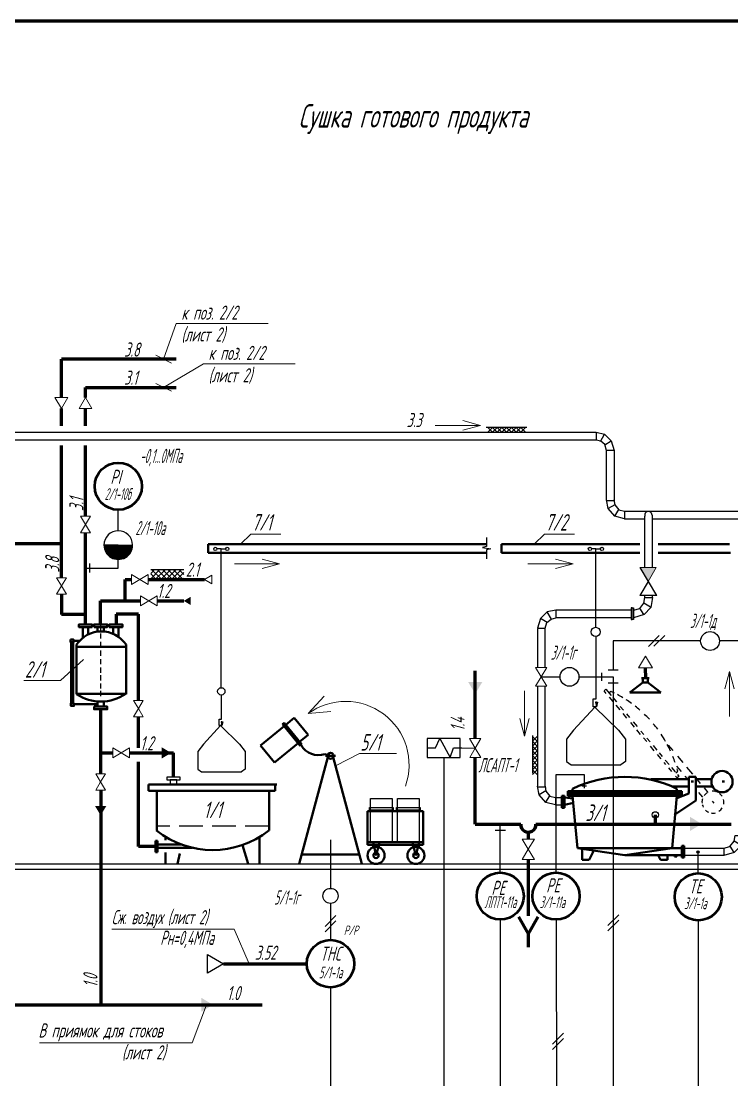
# Model space of a CAD drawing. Header units: millimetres. Extents: x -680 to 9204, y -4430 to 7779.
# Drawn here: x 3804.6 to 3955.6, y 6888.9 to 7113.6 of the extents above; entities that cross this region are included whole.
import ezdxf
from ezdxf.enums import TextEntityAlignment as Align

# ---------------------------------------------------------------- set-up
doc = ezdxf.new("R2010")
doc.units = ezdxf.units.MM
doc.linetypes.add('ACAD_ISO10W100', pattern=[18, 12, -3, 0, -3])
doc.linetypes.add('gost5', pattern=[7, 5, -2, 0])
doc.layers.get('Defpoints').update_dxf_attribs({"color": 33})
for name, color, linetype, lineweight in [('1', 4, 'Continuous', 15), ('Аппараты', 137, 'Continuous', 40), ('Арматура', 1, 'Continuous', 25), ('Выноска', 137, 'Continuous', 20), ('Датчики', 31, 'Continuous', 50), ('Невидимая', 7, 'gost5', 25), ('Связи', 95, 'Continuous', 25), ('Текст_КИП', 2, 'Continuous', 25), ('Толст.рамка', 7, 'Continuous', 60), ('Трубопроводы', 7, 'Continuous', 60)]:
    doc.layers.add(name, color=color, linetype=linetype, lineweight=lineweight)
doc.layers.add('Клапан', color=80, linetype='Continuous')
doc.layers.add('Слой М50', color=3, linetype='Continuous')
doc.styles.add('Simplex', font='simplex.shx', dxfattribs={"width": 0.7, "oblique": 15})

# ---------------------------------------------------------------- blocks, each defined once
blk = doc.blocks.new('RAF420')
for p, q in [((2.68, 3.92), (4.44, 6.08)), ((4.44, 6.08), (4.84, 8.48)), ((7.24, 4.48), (4.46, 6.11)), ((4.84, 8.48), (8.04, 8.48)), ((8.04, 8.48), (7.4, 4.32)), ((0.04, 3.2), (2.68, 3.92)), ((0.04, 3.28), (0.04, 0.08)), ((0.04, 3.28), (0.04, 0.08)), ((4.52, 1.36), (0.04, 0)), ((4.44, 1.28), (2.76, 4.03)), ((7.4, 4.32), (4.52, 1.36))]:
    blk.add_line(p, q)
blk = doc.blocks.new('RAF417')
for p, q in [((3.84, 6.88), (1.04, 4.08)), ((7.44, 7.68), (3.84, 6.88)), ((5.65, 3.8), (3.84, 6.88)), ((7.44, 7.68), (7.44, 4.48)), ((1.04, 4.08), (-0.16, 0.08)), ((-0.16, 0.08), (3.04, 0.08)), ((3.82, 2.45), (1.04, 4.08)), ((3.04, 0.08), (3.76, 2.48)), ((3.76, 2.48), (5.52, 3.92)), ((5.52, 3.92), (7.44, 4.4))]:
    blk.add_line(p, q)
blk = doc.blocks.new('RAF418')
for p, q in [((0.74, -3.22), (0.02, 0.38)), ((0.1, 0.06), (3.22, 0.06)), ((3.14, 0.38), (3.46, -1.7)), ((3.56, -1.65), (0.74, -3.22)), ((3.54, -6.5), (0.74, -3.22)), ((3.46, -1.7), (5.22, -3.78)), ((3.54, -6.42), (5.22, -3.67)), ((5.22, -3.78), (7.54, -4.34)), ((7.54, -4.42), (7.54, -7.62)), ((7.54, -7.54), (3.54, -6.5))]:
    blk.add_line(p, q)
blk = doc.blocks.new('T11S')
at = {"layer": '1'}
for p, q in [((-2.5, 0), (0, 1.5)), ((0, -1.5), (-2.5, 0)), ((0, 1.5), (0, -1.5))]:
    blk.add_line(p, q, dxfattribs=at)
blk = doc.blocks.new('T5S')
at = {"layer": '1'}
blk.add_solid([(0, 1.5), (0, -1.5), (2.5, 0)], dxfattribs=at)
blk = doc.blocks.new('A$C2A0C230D')
at = {"layer": '1', "ltscale": 0.6}
blk.add_hatch(color=256, dxfattribs=at).paths.add_polyline_path([(-1.57, 2.37), (-3.57, 2.37), (-2.57, 0.64)])
blk.add_lwpolyline([(-1.57, 2.37), (-3.57, 2.37), (-2.57, 0.64)], close=True, dxfattribs=at)
blk = doc.blocks.new('B2')
for p, q in [((-1.5, 0), (0, -2.5)), ((-1.5, 0), (1.5, 0)), ((0, -2.5), (1.5, 0)), ((0, -2.5), (-1.5, -5)), ((1.5, -5), (0, -2.5)), ((-1.5, -5), (1.5, -5))]:
    blk.add_line(p, q)
blk = doc.blocks.new('B2S')
at = {"layer": '1'}
blk.add_blockref('B2', (0, 0), dxfattribs=at)
blk = doc.blocks.new('T6S')
at = {"layer": '1'}
blk.add_solid([(0, 1.5), (0, -1.5), (-2.5, 0)], dxfattribs=at)
blk = doc.blocks.new('T7S')
at = {"layer": '1'}
blk.add_solid([(-1.5, 0), (1.5, 0), (0, -2.5)], dxfattribs=at)
blk = doc.blocks.new('A$C46135D97')
at = {"layer": '1', "color": 7}
for p, q in [((1.42, 2.56), (-0.08, 0.06)), ((2.92, 0.06), (1.42, 2.56)), ((-0.08, 0.06), (2.92, 0.06))]:
    blk.add_line(p, q, dxfattribs=at)

msp = doc.modelspace()

# ---------------------------------------------------------------- hatches: boundary and pattern name
at = {"ltscale": 5}
h = msp.add_hatch(dxfattribs=at)
h.set_pattern_fill('ANSI31', color=0, scale=1.25, style=0)
h.set_pattern_definition([(135, (3828.27101, 6999.32929), (0.1104854, 0.1104854), [])])
edge = h.paths.add_edge_path()
edge.add_arc((3825.229, 7002.371), 3.042, 179.97689, 360)
edge.add_line((3825.229, 7002.371), (3822.187, 7002.371))
edge.add_line((3825.229, 7002.371), (3828.271, 7002.371))
h = msp.add_hatch(color=256)
h.dxf.hatch_style = 1
h.paths.add_polyline_path([(3948.649, 6937.248, 1), (3948.148, 6937.248, 1)])

# ---------------------------------------------------------------- linework, layer by layer
for p, q in [((3641.249, 7026.319), (3926.745, 7026.319)), ((3912.015, 7027.334), (3903.412, 7027.334)), ((3904.711, 7027.334), (3903.704, 7026.326)), ((3904.711, 7026.326), (3903.704, 7027.334)), ((3905.719, 7027.334), (3904.711, 7026.326)), ((3905.719, 7026.326), (3904.711, 7027.334)), ((3906.726, 7027.334), (3905.719, 7026.326)), ((3906.726, 7026.326), (3905.719, 7027.334)), ((3907.734, 7027.334), (3906.726, 7026.326)), ((3907.734, 7026.326), (3906.726, 7027.334)), ((3908.741, 7027.334), (3907.734, 7026.326)), ((3908.741, 7026.326), (3907.734, 7027.334)), ((3909.749, 7027.334), (3908.741, 7026.326)), ((3909.749, 7026.326), (3908.741, 7027.334)), ((3910.756, 7027.334), (3909.749, 7026.326)), ((3910.756, 7026.326), (3909.749, 7027.334)), ((3911.764, 7027.334), (3910.756, 7026.326)), ((3911.764, 7026.326), (3910.756, 7027.334)), ((3641.249, 7024.716), (3926.745, 7024.706)), ((3928.961, 7011.969), (3928.961, 7022.488)), ((3930.573, 7022.488), (3930.573, 7011.807)), ((3932.749, 7009.591), (4108.039, 7009.591)), ((3932.749, 7007.98), (3937.115, 7007.98)), ((3937.122, 6997.591), (3937.122, 7008.484)), ((3938.634, 7008.736), (3938.634, 6997.591)), ((3938.641, 7007.98), (3939.943, 7007.98)), ((3938.886, 7007.98), (3985.991, 7007.967)), ((3926.657, 6984.919), (3926.657, 7001.573)), ((3832.112, 6997.19), (3839.152, 6997.19)), ((3937.092, 6991.235), (3937.092, 6991.655)), ((3938.704, 6991.235), (3938.704, 6991.655)), ((3934.17, 6988.576), (3918.151, 6988.576)), ((3934.422, 6989.069), (3934.17, 6989.069)), ((3934.17, 6989.069), (3934.17, 6986.551)), ((3934.422, 6989.069), (3934.674, 6989.069)), ((3934.422, 6986.551), (3934.422, 6989.069)), ((3934.674, 6989.069), (3934.674, 6986.551)), ((3934.17, 6986.923), (3918.151, 6986.923)), ((3934.17, 6986.551), (3934.422, 6986.551)), ((3934.674, 6986.551), (3934.422, 6986.551)), ((3914.303, 6984.656), (3914.303, 6976.405)), ((3915.864, 6984.656), (3915.864, 6976.408)), ((3926.724, 6969.745), (3926.724, 6982.975)), ((3915.082, 6974.405), (3919.085, 6974.407)), ((3914.303, 6972.403), (3914.303, 6951.258)), ((3915.864, 6972.405), (3915.864, 6951.107)), ((3928.42, 6971.456), (3928.806, 6971.78)), ((3928.906, 6970.877), (3928.42, 6971.456)), ((3928.806, 6971.78), (3929.939, 6970.429)), ((3926.124, 6968.04), (3926.124, 6969.745)), ((3926.124, 6969.745), (3926.724, 6969.745)), ((3929.454, 6971.008), (3929.84, 6971.332)), ((3930.363, 6969.14), (3929.554, 6970.105)), ((3930.263, 6970.043), (3931.073, 6969.078)), ((3921.925, 6963.11), (3926.474, 6968.003)), ((3926.824, 6968.04), (3926.124, 6968.04)), ((3926.474, 6968.003), (3931.519, 6963.11)), ((3926.824, 6969.048), (3926.622, 6969.048)), ((3926.622, 6969.048), (3926.824, 6968.04)), ((3927.025, 6969.048), (3926.824, 6968.04)), ((3926.824, 6969.048), (3927.025, 6969.048)), ((3931.82, 6967.404), (3931.011, 6968.369)), ((3931.882, 6968.114), (3932.53, 6967.342)), ((3933.277, 6965.667), (3932.468, 6966.632)), ((3933.178, 6966.57), (3933.825, 6965.798)), ((3934.896, 6963.738), (3934.087, 6964.703)), ((3934.635, 6964.834), (3935.444, 6963.869)), ((3921.925, 6963.11), (3920.45, 6961.142)), ((3931.519, 6963.11), (3932.995, 6961.142)), ((3936.192, 6962.194), (3935.382, 6963.159)), ((3936.254, 6962.904), (3936.901, 6962.132)), ((3913.194, 6961.988), (3913.194, 6953.928)), ((3913.194, 6961.736), (3914.202, 6960.728)), ((3914.202, 6961.736), (3913.194, 6960.728)), ((3913.194, 6960.728), (3914.202, 6959.721)), ((3914.202, 6960.728), (3913.194, 6959.721)), ((3920.45, 6961.142), (3920.45, 6956.468)), ((3932.995, 6961.142), (3932.995, 6956.468)), ((3937.487, 6960.651), (3936.839, 6961.423)), ((3937.549, 6961.36), (3938.196, 6960.589)), ((3913.194, 6959.721), (3914.202, 6958.713)), ((3914.202, 6959.721), (3913.194, 6958.713)), ((3913.194, 6958.713), (3914.202, 6957.706)), ((3914.202, 6958.713), (3913.194, 6957.706)), ((3939.106, 6958.721), (3938.296, 6959.686)), ((3938.844, 6959.817), (3939.654, 6958.852)), ((3940.563, 6956.985), (3939.753, 6957.949)), ((3940.139, 6958.273), (3940.787, 6957.502)), ((3942.069, 6959.892), (3943.04, 6958.735)), ((3913.194, 6957.706), (3914.202, 6956.698)), ((3914.202, 6957.706), (3913.194, 6956.698)), ((3913.194, 6956.698), (3914.202, 6955.691)), ((3914.202, 6956.698), (3913.194, 6955.691)), ((3913.194, 6955.691), (3914.202, 6954.683)), ((3914.202, 6955.691), (3913.194, 6954.683)), ((3920.45, 6956.468), (3921.433, 6955.73)), ((3921.433, 6955.73), (3932.011, 6955.73)), ((3932.995, 6956.468), (3932.011, 6955.73)), ((3941.534, 6955.827), (3941.211, 6956.213)), ((3941.435, 6956.73), (3942.244, 6955.765)), ((3944.012, 6957.577), (3945.145, 6956.226)), ((3913.194, 6954.683), (3914.202, 6953.676)), ((3914.202, 6954.683), (3913.194, 6953.676)), ((3942.83, 6954.283), (3942.182, 6955.055)), ((3942.73, 6955.186), (3943.539, 6954.221)), ((3943.701, 6954.028), (3944.087, 6954.352)), ((3943.825, 6955.448), (3944.797, 6954.29)), ((3944.025, 6953.643), (3944.349, 6953.257)), ((3945.954, 6955.262), (3947.25, 6953.718)), ((3943.963, 6952.933), (3943.639, 6953.319)), ((3944.349, 6953.257), (3943.963, 6952.933)), ((3945.606, 6953.325), (3946.092, 6952.747)), ((3948.221, 6952.56), (3948.869, 6951.789)), ((3948.521, 6949.852), (3949.33, 6948.888)), ((3949.678, 6950.824), (3950.488, 6949.859)), ((3918.101, 6948.789), (3919.491, 6948.789)), ((3918.101, 6947.228), (3919.491, 6947.228)), ((3951.397, 6947.992), (3951.721, 6947.606)), ((3870.316, 6939.8), (3870.316, 6929.506)), ((3945.434, 6938.06), (3953.849, 6938.06)), ((3953.849, 6936.448), (3945.434, 6936.448)), ((3472.727, 6934.689), (4154.88, 6934.689)), ((3472.727, 6933.58), (4154.88, 6933.58)), ((3869.157, 6921.43), (3871.466, 6923.739)), ((3869.157, 6920.301), (3871.466, 6922.61)), ((3929.229, 6921.589), (3931.538, 6923.898)), ((3929.229, 6920.459), (3931.538, 6922.769)), ((3917.509, 6896.42), (3919.818, 6898.73)), ((3917.509, 6895.291), (3919.818, 6897.6))]:
    msp.add_line(p, q)
at = {"ltscale": 0.6}
for p, q in [((3903.464, 7004.02), (3903.464, 7002.08)), ((3903.464, 7002.08), (3902.574, 7001.851)), ((3902.574, 7001.851), (3904.38, 7001.576)), ((3904.38, 7001.576), (3903.464, 7001.367)), ((3903.464, 7001.367), (3903.464, 6999.48))]:
    msp.add_line(p, q, dxfattribs=at)
at = {"color": 0, "ltscale": 5}
for q in [(3822.187, 7002.371), (3828.271, 7002.371)]:
    msp.add_line((3825.229, 7002.371), q, dxfattribs=at)
at = {"ltscale": 5}
for p, q in [((3847.116, 7001.573), (3846.194, 7001.573)), ((3847.116, 7001.573), (3848.039, 7001.573)), ((3847.116, 6972.101), (3847.116, 7001.573)), ((3926.686, 7001.573), (3925.764, 7001.573)), ((3926.686, 7001.573), (3927.609, 7001.573)), ((3847.17, 6965.41), (3847.17, 6970.546)), ((3846.69, 6964.046), (3846.69, 6965.41)), ((3846.69, 6965.41), (3847.17, 6965.41)), ((3847.25, 6964.852), (3847.089, 6964.852)), ((3847.089, 6964.852), (3847.25, 6964.046)), ((3847.411, 6964.852), (3847.25, 6964.046)), ((3847.25, 6964.852), (3847.411, 6964.852)), ((3843.331, 6960.131), (3846.97, 6964.046)), ((3847.25, 6964.046), (3846.69, 6964.046)), ((3846.97, 6964.046), (3851.006, 6960.131)), ((3843.331, 6960.131), (3842.151, 6958.557)), ((3851.006, 6960.131), (3852.187, 6958.557)), ((3842.151, 6958.557), (3842.151, 6954.818)), ((3852.187, 6958.557), (3852.187, 6954.818)), ((3842.151, 6954.818), (3842.938, 6954.227)), ((3842.938, 6954.227), (3851.399, 6954.227)), ((3852.187, 6954.818), (3851.399, 6954.227))]:
    msp.add_line(p, q, dxfattribs=at)
at = {"color": 7, "linetype": 'ACAD_ISO10W100'}
for p, q in [((3832.112, 6996.376), (3832.925, 6997.19)), ((3832.112, 6995.227), (3834.074, 6997.19)), ((3833.294, 6995.064), (3832.112, 6996.246)), ((3834.443, 6995.064), (3832.317, 6997.19)), ((3833.097, 6995.064), (3835.223, 6997.19)), ((3835.592, 6995.064), (3833.466, 6997.19)), ((3834.246, 6995.064), (3836.372, 6997.19)), ((3836.741, 6995.064), (3834.615, 6997.19)), ((3835.395, 6995.064), (3837.521, 6997.19)), ((3837.89, 6995.064), (3835.764, 6997.19)), ((3836.544, 6995.064), (3838.67, 6997.19)), ((3839.04, 6995.064), (3836.913, 6997.19)), ((3837.693, 6995.064), (3839.152, 6996.522)), ((3839.152, 6996.1), (3838.062, 6997.19)), ((3832.145, 6995.064), (3832.112, 6995.097)), ((3838.842, 6995.064), (3839.152, 6995.373))]:
    msp.add_line(p, q, dxfattribs=at)
at = {"color": 6, "ltscale": 5}
for p, q in [((3821.479, 6985.254), (3821.479, 6984.166)), ((3821.479, 6983.6), (3821.479, 6982.513)), ((3821.479, 6981.842), (3821.479, 6980.755)), ((3821.479, 6979.979), (3821.479, 6978.891)), ((3821.479, 6978.176), (3821.479, 6977.088)), ((3821.479, 6976.371), (3821.479, 6975.283)), ((3821.479, 6974.734), (3821.479, 6973.646)), ((3821.479, 6972.998), (3821.479, 6971.91)), ((3821.479, 6971.408), (3821.479, 6970.32))]:
    msp.add_line(p, q, dxfattribs=at)
for points in [[(3835.561, 6952.556), (3838.361, 6952.556), (3838.361, 6953.116), (3835.561, 6953.116)], [(3847.579, 6913.489), (3844.189, 6911.532), (3844.189, 6915.447)]]:
    msp.add_lwpolyline(points, close=True)
msp.add_lwpolyline([(3837.661, 6951.621), (3837.661, 6952.556), (3836.263, 6952.556), (3836.263, 6951.59)])
at = {"color": 0, "ltscale": 5}
for points in [[(3878.598, 6946.673), (3883.612, 6946.673), (3883.612, 6946.084), (3878.598, 6946.084)], [(3878.83, 6948.584), (3883.395, 6948.584), (3883.395, 6939.34), (3878.83, 6939.34)], [(3884.327, 6946.673), (3889.34, 6946.673), (3889.34, 6946.084), (3884.327, 6946.084)], [(3884.558, 6948.584), (3889.123, 6948.584), (3889.123, 6939.34), (3884.558, 6939.34)]]:
    msp.add_lwpolyline(points, close=True, dxfattribs=at)
at = {"ltscale": 5}
for centre, radius in [((3845.844, 7001.573), 0.35), ((3848.389, 7001.573), 0.35), ((3925.413, 7001.573), 0.35), ((3927.959, 7001.573), 0.35), ((3847.116, 6971.323), 0.779)]:
    msp.add_circle(centre, radius, dxfattribs=at)
for centre, radius in [((3926.657, 6983.946), 0.973), ((3921.087, 6974.409), 2.002), ((3939.321, 6945.106), 0.67), ((3948.398, 6937.248), 0.251), ((3870.311, 6927.904), 1.601)]:
    msp.add_circle(centre, radius)
for centre, radius, start, end in [((3937.86, 7008.718), 0.774, 1.33222, 197.59242), ((3937.86, 7008.718), 0.774, 1.33222, 197.59242), ((3919.251, 6947.979), 25.641, 63.61015, 65.60853), ((3919.251, 6947.979), 25.641, 59.00717, 62.05372), ((3919.251, 6947.979), 25.641, 54.19987, 57.21912), ((3919.251, 6947.979), 25.641, 49.10819, 51.99967), ((3919.251, 6947.979), 25.641, 42.83973, 46.22787), ((3919.251, 6947.979), 25.641, 36.59356, 40), ((3919.251, 6947.979), 25.641, 29.77601, 33.83283), ((3919.251, 6947.979), 25.641, 24.56658, 28.11713), ((3919.251, 6947.979), 25.641, 18.67953, 21.70722), ((3919.251, 6947.979), 25.641, 14.39147, 15.64915), ((3951.559, 6947.799), 2.322, 123.65981, 142.52881), ((3951.559, 6947.799), 2.322, 73.69007, 94.46232), ((3951.559, 6947.799), 2.322, 33.65981, 52.52881), ((3951.559, 6947.799), 2.322, 162.00538, 184.46232), ((3951.559, 6947.799), 2.322, 193.43495, 207.47119), ((3951.559, 6947.799), 2.322, 349.80557, 13.43495), ((3951.559, 6947.799), 2.322, 226.34019, 246.56505), ((3951.559, 6947.799), 2.322, 260.60129, 283.43495), ((3951.559, 6947.799), 2.322, 303.65981, 328.43495)]:
    msp.add_arc(centre, radius, start, end)
at = {"color": 0, "ltscale": 5}
for start, end in [(0.92762, 179.83214), (179.97689, 0)]:
    msp.add_arc((3825.229, 7002.371), 3.042, start, end, dxfattribs=at)
at = {"layer": 'Defpoints'}
for p, q in [((3937.862, 6980.865), (3940.171, 6983.174)), ((3939.017, 6980.89), (3941.326, 6983.199)), ((3948.943, 6982.044), (3930.383, 6982.044)), ((3930.383, 6982.044), (3930.383, 6975.884)), ((3956.95, 6982.035), (3952.946, 6982.019)), ((3929.318, 6975.884), (3931.454, 6975.884)), ((3927.887, 6975.256), (3927.887, 6973.561)), ((3929.315, 6973.114), (3931.451, 6973.114))]:
    msp.add_line(p, q, dxfattribs=at)
msp.add_circle((3950.945, 6982.012), 2.002, dxfattribs=at)
at = {"layer": 'Аппараты'}
for p, q in [((3844.289, 7002.551), (3903.464, 7002.551)), ((3844.289, 7002.551), (3844.289, 7000.761)), ((3903.464, 7000.761), (3844.289, 7000.761)), ((3906.644, 7002.551), (3936.053, 7002.551)), ((3906.644, 7002.551), (3906.644, 7000.761)), ((3936.053, 7000.761), (3906.644, 7000.761)), ((3939.908, 7002.551), (3955.112, 7002.551)), ((3955.298, 7000.761), (3939.908, 7000.761)), ((3815.739, 6982.02), (3816.977, 6982.02)), ((3816.369, 6981.25), (3816.369, 6970.75)), ((3816.369, 6980.76), (3826.869, 6980.76)), ((3826.869, 6970.75), (3826.869, 6981.25)), ((3937.985, 6974.113), (3936.42, 6974.111)), ((3936.697, 6973.217), (3936.695, 6974.111)), ((3936.697, 6973.217), (3936.695, 6974.111)), ((3937.985, 6974.113), (3937.202, 6974.112)), ((3937.711, 6973.218), (3937.709, 6974.112)), ((3937.711, 6973.218), (3937.709, 6974.112)), ((3936.697, 6973.217), (3933.935, 6971.082)), ((3936.697, 6973.217), (3933.935, 6971.082)), ((3937.711, 6973.218), (3936.697, 6973.217)), ((3937.711, 6973.218), (3940.478, 6971.091)), ((3816.439, 6970.82), (3826.799, 6970.82)), ((3933.935, 6971.082), (3940.478, 6971.091)), ((3815.809, 6968.58), (3820.779, 6968.58)), ((3860.111, 6964.39), (3860.454, 6964.671)), ((3860.454, 6964.671), (3864.251, 6960.03)), ((3862.622, 6965.731), (3860.804, 6964.243)), ((3865.573, 6962.124), (3862.622, 6965.731)), ((3860.461, 6963.963), (3855.45, 6959.863)), ((3863.9, 6959.759), (3860.111, 6964.39)), ((3858.401, 6956.256), (3863.412, 6960.356)), ((3863.754, 6960.636), (3865.573, 6962.124)), ((3855.45, 6959.863), (3858.401, 6956.256)), ((3864.251, 6960.03), (3863.9, 6959.759)), ((3870.316, 6957.654), (3869.099, 6957.991)), ((3869.746, 6957.379), (3863.67, 6934.706)), ((3869.273, 6957.654), (3871.359, 6957.654)), ((3870.887, 6957.379), (3876.962, 6934.706)), ((3858.929, 6951.576), (3831.629, 6951.576)), ((3831.629, 6951.576), (3831.629, 6950.176)), ((3858.579, 6951.576), (3858.579, 6950.176)), ((3938.382, 6952.668), (3946.442, 6952.668)), ((3942.916, 6951.157), (3946.442, 6951.157)), ((3946.442, 6953.172), (3946.442, 6949.646)), ((3946.442, 6953.172), (3947.953, 6953.172)), ((3946.946, 6952.165), (3947.449, 6952.165)), ((3947.953, 6953.172), (3947.953, 6948.135)), ((3947.953, 6952.668), (3951.479, 6952.668)), ((3947.953, 6951.157), (3951.479, 6951.157)), ((3953.494, 6952.165), (3953.998, 6952.165)), ((3831.629, 6950.176), (3858.579, 6950.176)), ((3833.449, 6950.106), (3833.449, 6941.776)), ((3858.579, 6950.176), (3856.829, 6950.176)), ((3857.249, 6950.106), (3857.249, 6941.776)), ((3919.491, 6948.638), (3919.491, 6949.142)), ((3919.491, 6949.142), (3919.995, 6949.142)), ((3919.491, 6946.623), (3919.491, 6949.142)), ((3919.743, 6949.142), (3919.743, 6946.623)), ((3919.995, 6949.142), (3919.995, 6946.623)), ((3920.751, 6950.15), (3944.931, 6950.15)), ((3920.751, 6949.646), (3920.751, 6950.15)), ((3920.751, 6949.646), (3920.751, 6949.142)), ((3944.931, 6949.646), (3920.751, 6949.646)), ((3920.751, 6949.142), (3921.758, 6949.142)), ((3921.758, 6950.15), (3921.758, 6950.653)), ((3921.758, 6949.142), (3922.766, 6938.06)), ((3932.841, 6949.142), (3921.758, 6949.142)), ((3932.841, 6949.142), (3943.923, 6949.142)), ((3942.916, 6938.06), (3943.923, 6949.142)), ((3943.923, 6950.15), (3943.923, 6950.653)), ((3946.442, 6949.646), (3943.923, 6948.638)), ((3943.923, 6949.142), (3944.931, 6949.142)), ((3944.931, 6950.15), (3944.931, 6949.646)), ((3944.931, 6949.142), (3944.931, 6949.646)), ((3919.995, 6946.623), (3919.491, 6946.623)), ((3919.995, 6948.789), (3921.859, 6948.588)), ((3919.995, 6947.228), (3921.909, 6947.681)), ((3947.953, 6948.135), (3943.419, 6945.112)), ((3878.172, 6938.724), (3878.172, 6945.889)), ((3878.172, 6945.889), (3890.02, 6945.889)), ((3890.02, 6938.724), (3890.02, 6945.889)), ((3835.269, 6940.306), (3835.269, 6939.746)), ((3855.219, 6940.306), (3855.219, 6934.706)), ((3833.099, 6939.606), (3833.099, 6937.156)), ((3833.589, 6939.606), (3833.099, 6939.606)), ((3833.589, 6939.116), (3833.589, 6939.606)), ((3833.589, 6937.786), (3833.589, 6939.116)), ((3833.589, 6938.843), (3838.596, 6938.843)), ((3840.965, 6938.134), (3833.589, 6938.134)), ((3833.589, 6937.156), (3833.589, 6937.786)), ((3851.649, 6938.696), (3852.839, 6934.706)), ((3889.939, 6939.329), (3878.172, 6939.329)), ((3878.172, 6938.724), (3890.02, 6938.724)), ((3879.985, 6936.508), (3879.354, 6939.329)), ((3879.381, 6938.724), (3879.381, 6938.321)), ((3879.985, 6936.508), (3880.694, 6939.329)), ((3880.59, 6938.724), (3880.59, 6938.321)), ((3888.448, 6936.508), (3887.703, 6939.329)), ((3887.844, 6938.724), (3887.844, 6938.321)), ((3888.448, 6936.508), (3889.136, 6939.329)), ((3889.053, 6938.724), (3889.053, 6938.321)), ((3922.766, 6938.06), (3932.841, 6936.548)), ((3932.841, 6938.06), (3922.766, 6938.06)), ((3923.773, 6938.06), (3923.773, 6935.541)), ((3932.841, 6936.548), (3942.916, 6938.06)), ((3932.841, 6938.06), (3942.916, 6938.06)), ((3942.412, 6938.06), (3944.931, 6938.06)), ((3944.931, 6936.045), (3944.931, 6938.563)), ((3944.931, 6938.563), (3945.434, 6938.563)), ((3944.931, 6938.06), (3944.931, 6938.563)), ((3945.182, 6938.563), (3945.182, 6936.045)), ((3945.434, 6938.563), (3945.434, 6936.045)), ((3833.099, 6937.156), (3833.589, 6937.156)), ((3835.269, 6937.086), (3835.269, 6934.706)), ((3838.285, 6936.889), (3837.819, 6934.706)), ((3864.392, 6936.688), (3876.241, 6936.688)), ((3923.773, 6935.541), (3925.284, 6935.541)), ((3925.284, 6935.541), (3926.292, 6937.556)), ((3944.931, 6936.548), (3932.841, 6936.548)), ((3940.397, 6935.541), (3939.893, 6936.548)), ((3941.908, 6935.541), (3940.397, 6935.541)), ((3941.908, 6936.548), (3941.908, 6935.541)), ((3943.419, 6936.548), (3943.419, 6936.296)), ((3943.419, 6936.296), (3943.923, 6936.296)), ((3943.923, 6936.296), (3943.923, 6936.548)), ((3945.434, 6936.045), (3944.931, 6936.045))]:
    msp.add_line(p, q, dxfattribs=at)
for points in [[(3819.663, 6984.96), (3816.863, 6984.96), (3816.863, 6985.52), (3819.663, 6985.52)], [(3820.079, 6984.96), (3822.879, 6984.96), (3822.879, 6985.52), (3820.079, 6985.52)], [(3823.299, 6984.96), (3826.099, 6984.96), (3826.099, 6985.52), (3823.299, 6985.52)], [(3815.109, 6982.3), (3815.739, 6982.3), (3815.739, 6981.74), (3815.109, 6981.74)], [(3820.781, 6969.168), (3822.179, 6969.168), (3822.179, 6968.09), (3820.781, 6968.09)], [(3815.179, 6968.79), (3815.809, 6968.79), (3815.809, 6968.23), (3815.179, 6968.23)], [(3820.079, 6968.09), (3822.879, 6968.09), (3822.879, 6967.53), (3820.079, 6967.53)]]:
    msp.add_lwpolyline(points, close=True, dxfattribs=at)
for points in [[(3818.823, 6983.398), (3818.823, 6984.96), (3817.703, 6984.96), (3817.703, 6982.691)], [(3822.179, 6984.025), (3822.179, 6984.96), (3820.781, 6984.96), (3820.781, 6983.994)], [(3824.139, 6983.526), (3824.139, 6984.96), (3825.259, 6984.96), (3825.259, 6982.897)], [(3815.669, 6981.74), (3815.669, 6968.79), (3815.249, 6968.79), (3815.249, 6981.74)]]:
    msp.add_lwpolyline(points, dxfattribs=at)
for centre, radius in [((3870.316, 6957.654), 0.633), ((3953.494, 6952.165), 2.253), ((3879.985, 6936.508), 1.802), ((3888.448, 6936.508), 1.802), ((3879.985, 6936.508), 0.57), ((3888.448, 6936.508), 0.57)]:
    msp.add_circle(centre, radius, dxfattribs=at)
for centre, radius, start, end in [((3821.619, 6977.728), 6.322, 33.85503, 146.14497), ((3821.534, 6978.214), 9.077, 235.31863, 305.45043), ((3867.762, 6962.042), 4.267, 210.23393, 288.27272), ((3932.841, 6927.531), 25.641, 64.39147, 115.60853), ((3845.279, 6956.84), 19.197, 231.69301, 308.30699)]:
    msp.add_arc(centre, radius, start, end, dxfattribs=at)
at = {"layer": 'Арматура', "color": 0}
for p, q in [((3939.609, 6991.655), (3936.115, 6997.591)), ((3937.828, 6994.624), (3936.046, 6991.655)), ((3939.609, 6991.655), (3936.046, 6991.655))]:
    msp.add_line(p, q, dxfattribs=at)
at = {"layer": 'Выноска', "color": 6}
for p, q in [((3837.552, 7049.416), (3834.855, 7041.846)), ((3857.06, 7049.416), (3837.552, 7049.416)), ((3833.189, 7042.683), (3836.522, 7041.008)), ((3843.311, 7040.87), (3834.855, 7035.864)), ((3862.819, 7040.87), (3843.311, 7040.87)), ((3833.189, 7036.701), (3836.522, 7035.026)), ((3902.159, 7027.797), (3892.557, 7027.797)), ((3902.159, 7027.797), (3898.452, 7028.794)), ((3902.159, 7027.797), (3898.452, 7026.8)), ((3853.403, 7004.689), (3851.197, 7002.551)), ((3853.403, 7004.689), (3859.79, 7004.689)), ((3915.758, 7004.689), (3913.553, 7002.551)), ((3915.758, 7004.689), (3922.146, 7004.689)), ((3859.488, 6998.408), (3849.887, 6998.408)), ((3859.488, 6998.408), (3855.781, 6999.405)), ((3859.488, 6998.408), (3855.781, 6997.411)), ((3921.844, 6998.408), (3912.242, 6998.408)), ((3921.844, 6998.408), (3918.137, 6999.405)), ((3921.844, 6998.408), (3918.137, 6997.411)), ((3812.915, 6973.606), (3817.806, 6978.057)), ((3805.14, 6973.606), (3812.915, 6973.606)), ((3955.096, 6975.568), (3954.099, 6971.861)), ((3955.096, 6975.568), (3955.096, 6965.966)), ((3955.096, 6975.568), (3956.093, 6971.861)), ((3911.516, 6961.823), (3911.516, 6971.424)), ((3865.569, 6966.606), (3868.956, 6970.281)), ((3865.569, 6966.606), (3870.418, 6967.045)), ((3911.516, 6961.823), (3910.519, 6965.53)), ((3911.516, 6961.823), (3912.513, 6965.53)), ((3876.504, 6958.14), (3871.382, 6955.53)), ((3876.504, 6958.14), (3884.335, 6958.14)), ((3849.832, 6920.863), (3823.883, 6920.863)), ((3853.038, 6913.489), (3849.832, 6920.863)), ((3840.888, 6896.707), (3843.973, 6904.787)), ((3808.518, 6896.707), (3840.888, 6896.707))]:
    msp.add_line(p, q, dxfattribs=at)
msp.add_arc((3873.522, 6955.71), 13.489, 340.47254, 126.12414, dxfattribs=at)
at = {"layer": 'Датчики'}
for centre, radius in [((3825.228, 7014.861), 5), ((3906.371, 6927.86), 5), ((3918.225, 6927.86), 5), ((3948.434, 6927.695), 5), ((3870.312, 6913.513), 5.032)]:
    msp.add_circle(centre, radius, dxfattribs=at)
at = {"layer": 'Клапан', "lineweight": -3}
for p, q in [((3897.856, 6961.308), (3890.856, 6961.308)), ((3890.856, 6961.308), (3890.856, 6957.308)), ((3892.626, 6959.308), (3893.518, 6961.308)), ((3893.518, 6961.308), (3895.726, 6957.308)), ((3897.856, 6957.308), (3897.856, 6961.308)), ((3890.856, 6959.308), (3892.626, 6959.308)), ((3895.726, 6957.308), (3896.437, 6959.308)), ((3896.437, 6959.308), (3898.207, 6959.308)), ((3897.856, 6959.308), (3901.055, 6959.296)), ((3890.856, 6957.308), (3897.856, 6957.308))]:
    msp.add_line(p, q, dxfattribs=at)
at = {"layer": 'Невидимая'}
msp.add_line((3857.179, 6942.686), (3833.379, 6942.686), dxfattribs=at)
at = {"layer": 'Связи'}
for p, q in [((3825.228, 7005.413), (3825.228, 7009.861)), ((3819.19, 6996.581), (3819.19, 6998.433)), ((3825.228, 6997.507), (3825.228, 6999.329)), ((3818.263, 6997.507), (3825.228, 6997.507)), ((3923.088, 6974.409), (3930.383, 6974.409)), ((3930.383, 6974.409), (3930.383, 6658.656)), ((3894.356, 6957.308), (3894.356, 6658.656)), ((3918.225, 6932.86), (3918.225, 6953.706)), ((3918.225, 6953.706), (3924.205, 6953.706)), ((3924.205, 6953.706), (3924.205, 6950.8)), ((3923.728, 6951.288), (3924.682, 6951.288)), ((3906.366, 6932.86), (3906.371, 6943.139)), ((3905.281, 6941.883), (3907.461, 6941.883)), ((3948.434, 6932.695), (3948.434, 6937.234)), ((3870.311, 6926.303), (3870.311, 6918.545)), ((3906.365, 6922.86), (3906.363, 6679.149)), ((3918.241, 6922.861), (3918.663, 6679.149)), ((3948.432, 6922.695), (3948.374, 6679.15)), ((3870.312, 6908.481), (3870.312, 6711.096))]:
    msp.add_line(p, q, dxfattribs=at)
at = {"layer": 'Толст.рамка'}
msp.add_line((4629.642, 7113.595), (3393.14, 7113.595), dxfattribs=at)
at = {"layer": 'Трубопроводы'}
for p, q in [((3813.14, 7033.673), (3813.14, 7041.846)), ((3837.539, 7041.846), (3813.14, 7041.846)), ((3818.263, 7033.673), (3818.264, 7035.864)), ((3818.264, 7035.864), (3837.539, 7035.864)), ((3813.14, 7027.683), (3813.14, 7031.393)), ((3818.263, 7027.683), (3818.263, 7031.393)), ((3813.14, 6995.459), (3813.14, 7023.529)), ((3818.263, 7008.511), (3818.263, 7023.529)), ((3818.263, 6985.52), (3818.263, 7005.011)), ((3813.14, 7002.676), (3780.397, 7002.676)), ((3826.72, 6990.527), (3826.72, 6995.063)), ((3826.72, 6995.063), (3828.053, 6995.063)), ((3831.553, 6995.063), (3843.57, 6995.063)), ((3813.14, 6991.959), (3813.14, 6987.656)), ((3821.479, 6990.527), (3829.977, 6990.533)), ((3821.479, 6985.52), (3821.479, 6990.527)), ((3833.477, 6990.527), (3839.149, 6990.527)), ((3818.263, 6987.656), (3813.14, 6987.656)), ((3829.492, 6987.687), (3824.778, 6987.687)), ((3824.778, 6987.687), (3824.778, 6985.52)), ((3829.492, 6969.404), (3829.492, 6987.687)), ((3937.199, 6976.287), (3937.202, 6974.112)), ((3821.479, 6967.53), (3821.479, 6958.256)), ((3829.492, 6959.348), (3829.492, 6965.904)), ((3821.479, 6958.256), (3824.1, 6958.256)), ((3821.479, 6958.256), (3821.479, 6953.85)), ((3827.6, 6958.256), (3836.961, 6958.256)), ((3836.961, 6953.116), (3836.961, 6958.256)), ((3829.492, 6938.381), (3829.492, 6956.339)), ((3821.49, 6950.35), (3821.506, 6904.787)), ((3833.099, 6938.381), (3829.492, 6938.381)), ((3777.275, 6904.787), (3855.764, 6904.787))]:
    msp.add_line(p, q, dxfattribs=at)
at = {"layer": 'Трубопроводы', "color": 4}
for p, q in [((3901.072, 6961.297), (3901.055, 6975.703)), ((3901.055, 6943.139), (3901.041, 6957.294)), ((3939.321, 6945.106), (3939.321, 6943.139)), ((3901.055, 6943.139), (3910.719, 6943.139)), ((3913.956, 6943.139), (3955.414, 6943.139)), ((3912.338, 6941.445), (3912.338, 6939.98)), ((3912.338, 6935.605), (3912.338, 6923.663)), ((3910.282, 6923.439), (3912.338, 6919.863)), ((3914.384, 6923.445), (3912.338, 6919.863)), ((3912.338, 6919.863), (3912.338, 6917.039)), ((3847.579, 6913.489), (3865.209, 6913.489))]:
    msp.add_line(p, q, dxfattribs=at)
msp.add_arc((3912.338, 6943.065), 1.62, 177.39472, 2.60528, dxfattribs=at)

# ---------------------------------------------------------------- block references
at = {"linetype": 'Continuous', "xscale": 0.9120000000002619, "yscale": 0.9120000000002619, "zscale": 0.9120000000002619, "rotation": 180}
msp.add_blockref('A$C46135D97', (3814.436, 7033.727), dxfattribs=at)
at = {"linetype": 'Continuous', "xscale": 0.9120000000002619, "yscale": 0.9120000000002619, "zscale": 0.9120000000002619}
msp.add_blockref('A$C46135D97', (3816.967, 7031.339), dxfattribs=at)
for name, p, xscale, yscale, zscale in [('RAF417', (3930.493, 7022.448), -0.5037499999980355, 0.5037500000003092, 0.5037500000000001), ('RAF418', (3928.951, 7011.777), 0.5037499999980355, 0.5037499999980355, 0.5037499999980355), ('B2S', (3818.263, 7008.511), 0.7000000000007276, 0.7000000000007276, 0.7000000000007276), ('B2S', (3813.14, 6995.459), 0.7000000000007276, 0.7000000000007276, 0.7000000000007276), ('RAF420', (3934.654, 6986.964), 0.5037499999980355, 0.5037499999980355, 0.5037499999980355), ('RAF417', (3914.403, 6984.707), 0.5037499999980355, 0.5037499999980355, 0.5037499999980355), ('B2S', (3829.492, 6969.404), 0.7000000000007276, 0.7000000000007276, 0.7000000000007276), ('T6S', (3834.431, 6958.256), -0.8060000000004948, 0.8060000000004948, 0.8059999999999999), ('B2S', (3821.479, 6953.85), 0.7000000000007276, 0.7000000000007276, 0.7000000000007276), ('RAF418', (3914.303, 6951.006), 0.5037499999980355, 0.5037499999980355, 0.5037499999980355), ('B2S', (3912.338, 6939.98), 0.8750000000009095, 0.8750000000009095, 0.8750000000009095), ('RAF420', (3953.829, 6936.448), 0.5037499999980355, 0.5037499999980355, 0.5037499999980355)]:
    msp.add_blockref(name, p, dxfattribs=dict(xscale=xscale, yscale=yscale, zscale=zscale))
for name, p, xscale, yscale, zscale, rotation in [('B2S', (3828.053, 6995.063), 0.7000000000007276, 0.7000000000007276, 0.7000000000007276, 90), ('T11S', (3845.089, 6995.063), -0.6077426991942048, 0.6077426991942048, 0.6077426991937922, 180), ('B2S', (3829.977, 6990.527), 0.7000000000007276, 0.7000000000007276, 0.7000000000007276, 90), ('T7S', (3840.589, 6990.527), 0.5760485302589586, 0.5760485302589586, 0.5760485302589586, 270), ('T11S', (3937.233, 6976.287), -1.007500000000618, 1.007500000000618, 1.0075, 90), ('T6S', (3901.061, 6973.321), -1.007500000000618, 1.007500000000618, 1.0075, 270), ('B2S', (3824.1, 6958.256), 0.7000000000007276, 0.7000000000007276, 0.7000000000007276, 90), ('T6S', (3821.479, 6947.008), -0.8060000000004948, 0.8060000000004948, 0.8059999999999999, 270)]:
    msp.add_blockref(name, p, dxfattribs=dict(xscale=xscale, yscale=yscale, zscale=zscale, rotation=rotation))
for p in [(3946.69, 6943.181), (3842.844, 6904.787)]:
    msp.add_blockref('T5S', p)
at = {"layer": 'Арматура', "color": 0, "xscale": -1.712777963739427, "yscale": 1.712777963739427, "zscale": 1.712777963739275}
msp.add_blockref('A$C2A0C230D', (3933.419, 6993.532), dxfattribs=at)
at = {"layer": 'Арматура', "xscale": -0.8006772500549849, "yscale": 0.8006772500550596, "zscale": 0.8006772500551095, "rotation": 0.1288860576492112}
msp.add_blockref('B2S', (3915.076, 6976.406), dxfattribs=at)
at = {"layer": 'Клапан', "lineweight": -3, "xscale": -0.8006772500549849, "yscale": 0.8006772500550596, "zscale": 0.8006772500551095, "rotation": 0.1288860576492112}
msp.add_blockref('B2S', (3901.072, 6961.297), dxfattribs=at)

# ---------------------------------------------------------------- texts
at = {"layer": 'Defpoints', "style": 'Simplex', "oblique": 15, "width": 0.45}
msp.add_text('3/1-1д', height=3, dxfattribs=at).set_placement((3946.693, 6984.796))
at = {"layer": 'Слой М50', "style": 'Simplex', "oblique": 15}
for s, width, p in [('к поз. 2/2', 0.6, (3838.637, 7050.229)), ('(лист 2)', 0.6, (3838.637, 7045.589)), ('3.8', 0.6, (3826.468, 7042.381)), ('к поз. 2/2', 0.6, (3844.396, 7041.683)), ('3.1', 0.6, (3826.468, 7036.424)), ('(лист 2)', 0.6, (3844.396, 7036.933)), ('3.3', 0.6, (3886.484, 7027.418)), ('2.1', 0.6, (3839.575, 6995.661)), ('1.2', 0.6, (3833.472, 6991.137)), ('1.2', 0.6, (3829.875, 6958.806)), ('ЛСАПТ-1', 0.5, (3901.732, 6954.147)), ('Сж. воздух (лист 2)', 0.55, (3823.825, 6921.895)), ('Рн=0,4МПа', 0.55, (3834.139, 6917.504)), ('3.52', 0.6, (3854.24, 6914.337)), ('1.0', 0.6, (3848.303, 6905.77)), ('В приямок для стоков', 0.6, (3808.272, 6897.838)), ('(лист 2)', 0.6, (3826.002, 6893.191))]:
    msp.add_text(s, height=3, dxfattribs=dict(at, width=width)).set_placement(p)
at = {"layer": 'Слой М50', "style": 'Simplex', "oblique": 15, "width": 0.6}
for s, p in [('3.1', (3817.821, 7009.604)), ('3.8', (3812.698, 6996.551)), ('1.4', (3898.818, 6962.906)), ('1.0', (3820.807, 6908.499))]:
    msp.add_text(s, height=3, rotation=90, dxfattribs=at).set_placement(p)
at = {"layer": 'Текст_КИП', "ltscale": 0.02, "style": 'Simplex', "oblique": 15, "width": 0.6}
msp.add_text('Сушка готового продукта', height=5, dxfattribs=at).set_placement((3863.504, 7090.995))
at = {"layer": 'Текст_КИП', "style": 'Simplex', "oblique": 15}
for s, width, p in [('-0,1...0МПа', 0.45, (3834.299, 7019.809)), ('PI', 0.6, (3824.641, 7015.355)), ('2/1-10а', 0.45, (3832.005, 7004.482)), ('THC', 0.6, (3870.312, 6914.146))]:
    msp.add_text(s, height=3, dxfattribs=dict(at, width=width)).set_placement(p, align=Align.CENTER)
at = {"layer": 'Текст_КИП', "color": 4, "style": 'Simplex', "oblique": 15}
for s, width, p in [('2/1-10б', 0.4, (3825.093, 7011.956)), ('5/1-1а', 0.5, (3870.328, 6910.411))]:
    msp.add_text(s, height=2.5, dxfattribs=dict(at, width=width)).set_placement(p, align=Align.CENTER)
at = {"layer": 'Текст_КИП', "style": 'Simplex', "oblique": 15}
for s, height, width, p in [('7/1', 3.5, 0.6, (3853.61, 7005.451)), ('7/2', 3.5, 0.6, (3915.965, 7005.451)), ('3/1-1г', 3, 0.45, (3917.118, 6978.047)), ('2/1', 3.5, 0.6, (3805.393, 6974.232)), ('5/1', 3.5, 0.6, (3876.669, 6958.75)), ('1/1', 3.5, 0.6, (3843.389, 6944.412)), ('3/1', 3.5, 0.6, (3924.491, 6943.8)), ('РЕ', 3, 0.6, (3904.488, 6928.101)), ('PЕ', 3, 0.6, (3916.157, 6928.644)), ('TE', 3, 0.6, (3946.426, 6928.411)), ('5/1-1г', 3, 0.45, (3858.352, 6926.069)), ('Р/Р', 2, 0.6, (3873.144, 6919.609))]:
    msp.add_text(s, height=height, dxfattribs=dict(at, width=width)).set_placement(p)
at = {"layer": 'Текст_КИП', "color": 4, "style": 'Simplex', "oblique": 15, "width": 0.4}
for s, p in [('ЛПТ1-11а', (3903.037, 6925.325)), ('3/1-11а', (3914.744, 6925.31)), ('3/1-1а', (3945.436, 6925.083))]:
    msp.add_text(s, height=2.5, dxfattribs=at).set_placement(p)

doc.saveas('drawing.dxf')
